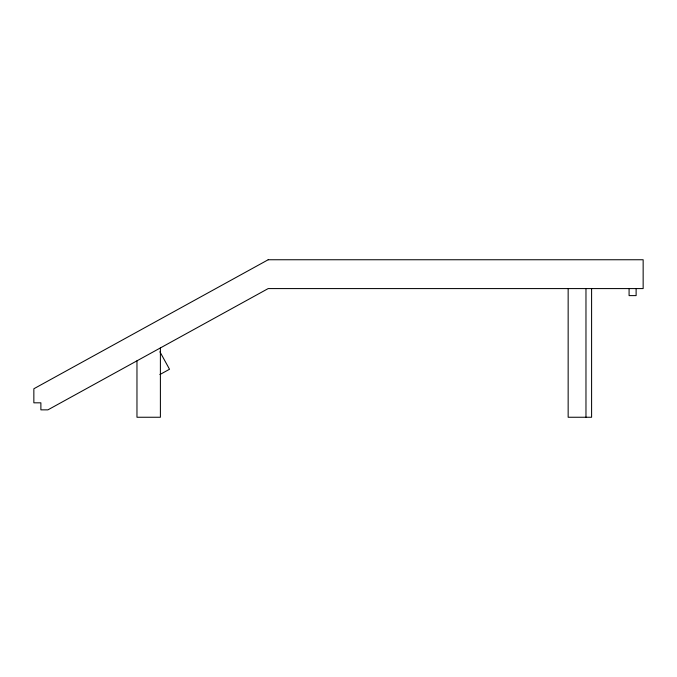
<?xml version="1.0" encoding="UTF-8"?>
<svg xmlns="http://www.w3.org/2000/svg" width="677" height="677" viewBox="0 0 677 677"><rect width="100%" height="100%" fill="white"/><g stroke="black" fill="none" stroke-linecap="round" stroke-linejoin="round"><path stroke-width="1.02" d="M159.89 374.55L169.521 369.253L159.907 351.786M636.118 288.58L636.118 295.612L629.085 295.612L629.085 288.58M591.596 288.571L591.596 417.252L568.155 417.252L568.155 288.571M585.969 288.571L585.969 417.252M160.398 347.927L160.398 417.252L136.966 417.252L136.966 360.824M268.194 259.748L33.85 388.759L33.85 402.823L40.882 402.823L40.882 409.856L47.915 409.856L268.194 288.58L643.15 288.58L643.15 259.748L268.194 259.748"/></g></svg>
